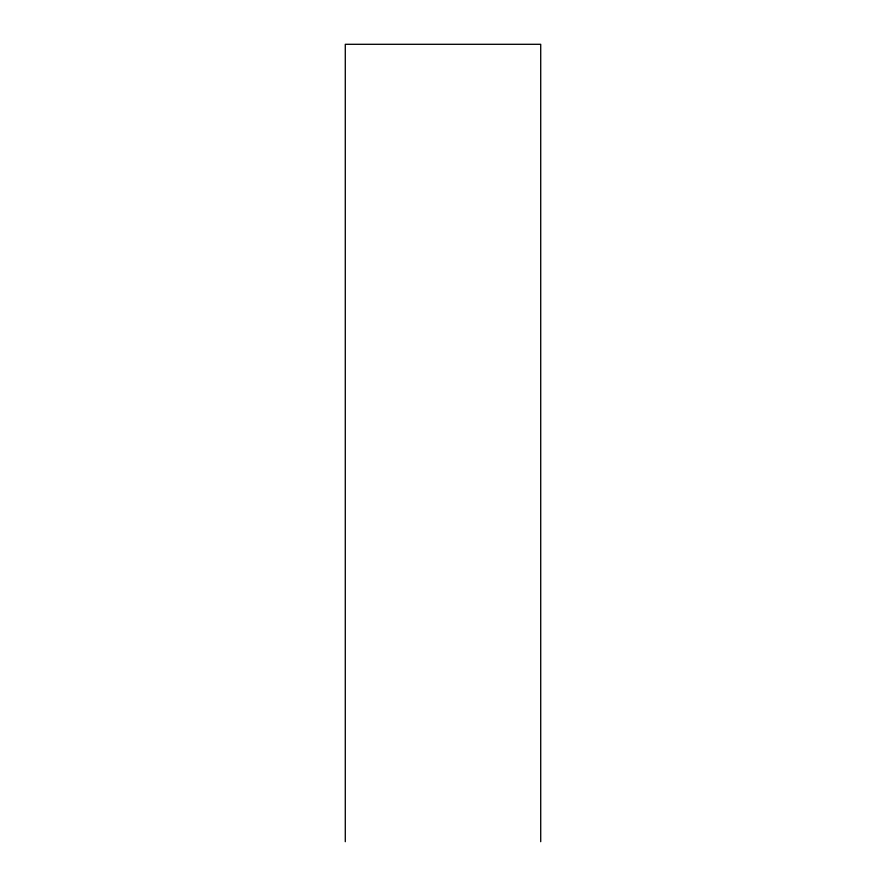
<?xml version="1.0" encoding="UTF-8"?>
<svg xmlns="http://www.w3.org/2000/svg" width="886" height="886" viewBox="0 0 886 886"><rect width="100%" height="100%" fill="white"/><g stroke="black" fill="none" stroke-linecap="round" stroke-linejoin="round"><path stroke-width="1.33" d="M540.715 841.7L540.715 44.3L345.285 44.3L345.285 841.7"/></g></svg>
